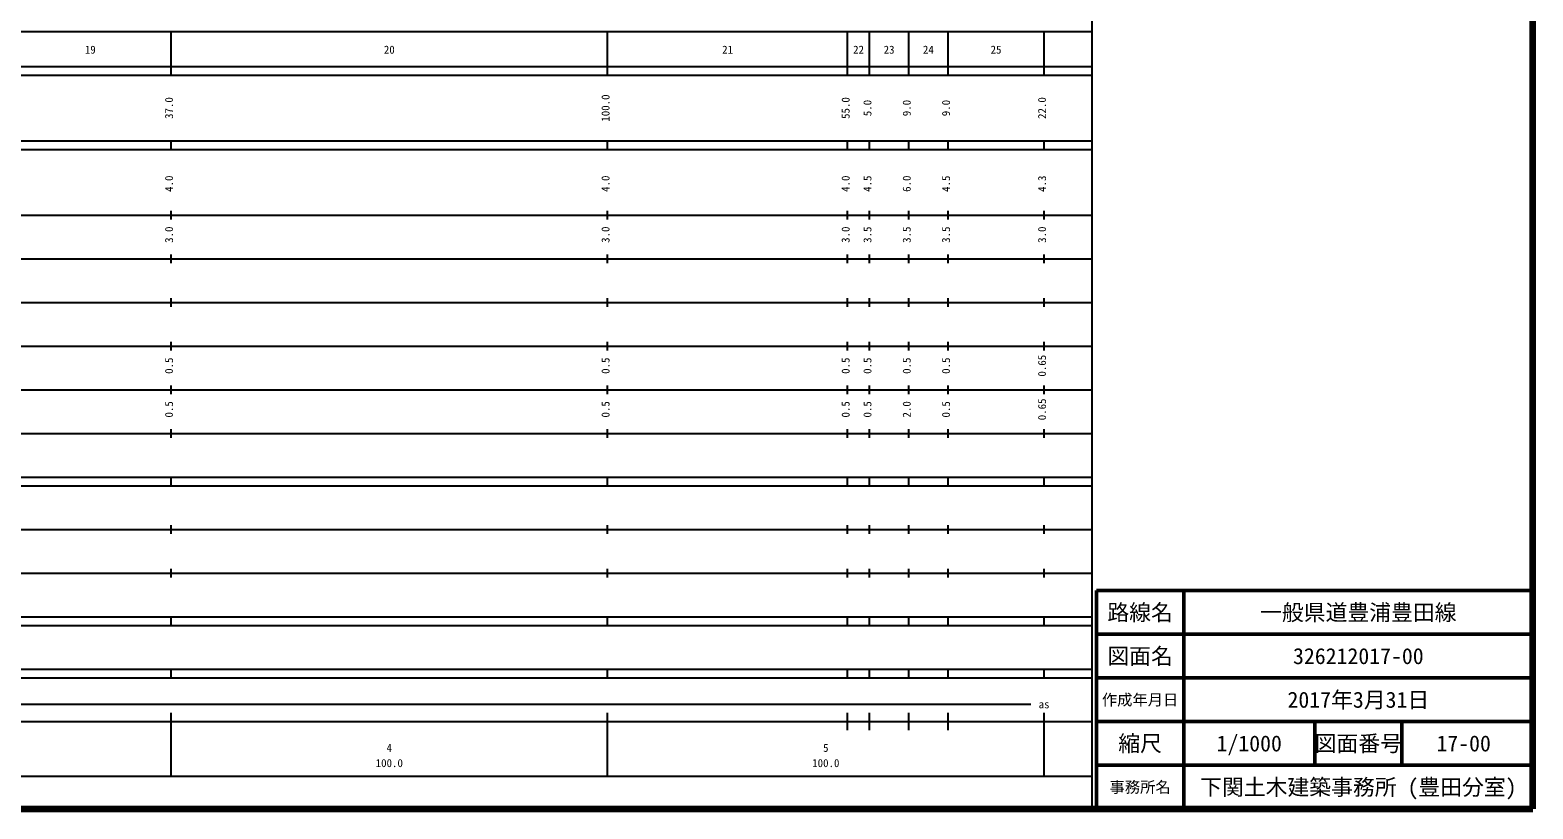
# Model space of a CAD drawing. Units: millimetres on the paper, enlarged 1000 times. Extents: x 40000 to 680000, y 20000 to 380000.
# Drawn here: x 335699 to 680000, y 20000 to 198357 of the extents above; entities that cross this region are included whole.
import ezdxf
from ezdxf.enums import TextEntityAlignment as Align

# ---------------------------------------------------------------- set-up
doc = ezdxf.new("R2010")
doc.units = ezdxf.units.MM
doc.header["$LTSCALE"] = 1000
for name, color, linetype, lineweight in [('M-TTL', 2, 'Continuous', 140), ('M-TTL-BAND', 7, 'Continuous', 25), ('M-TTL-FRAM', 2, 'Continuous', 50), ('M-TTL-LINE', 7, 'Continuous', 50)]:
    doc.layers.add(name, color=color, linetype=linetype, lineweight=lineweight)
doc.layers.add('M-TTL-TXT', color=7, linetype='Continuous')
doc.styles.add('ＭＳ ゴシック', font='')
doc.styles.get('ＭＳ ゴシック').set_extended_font_data('MS Gothic')

msp = doc.modelspace()

# ---------------------------------------------------------------- linework, layer by layer
at = {"layer": 'M-TTL'}
for p, q in [((680000, 20000), (680000, 380000)), ((40000, 20000), (680000, 20000))]:
    msp.add_line(p, q, dxfattribs=at)
at = {"layer": 'M-TTL-BAND'}
for p, q in [((579000, 20000), (579000, 370000)), ((68000, 198000), (579000, 198000)), ((368000, 188000), (368000, 198000)), ((468000, 188000), (468000, 198000)), ((523000, 188000), (523000, 198000)), ((528000, 188000), (528000, 198000)), ((537000, 188000), (537000, 198000)), ((546000, 188000), (546000, 198000)), ((568000, 188000), (568000, 198000)), ((40000, 190000), (579000, 190000)), ((40000, 188000), (579000, 188000)), ((40000, 173000), (579000, 173000)), ((368000, 171000), (368000, 173000)), ((468000, 171000), (468000, 173000)), ((523000, 171000), (523000, 173000)), ((528000, 171000), (528000, 173000)), ((537000, 171000), (537000, 173000)), ((546000, 171000), (546000, 173000)), ((568000, 171000), (568000, 173000)), ((40000, 171000), (579000, 171000)), ((40000, 156000), (579000, 156000)), ((368000, 155000), (368000, 157000)), ((468000, 155000), (468000, 157000)), ((523000, 155000), (523000, 157000)), ((528000, 155000), (528000, 157000)), ((537000, 155000), (537000, 157000)), ((546000, 155000), (546000, 157000)), ((568000, 155000), (568000, 157000)), ((46000, 146000), (579000, 146000)), ((368000, 145000), (368000, 147000)), ((468000, 145000), (468000, 147000)), ((523000, 145000), (523000, 147000)), ((528000, 145000), (528000, 147000)), ((537000, 145000), (537000, 147000)), ((546000, 145000), (546000, 147000)), ((568000, 145000), (568000, 147000)), ((52000, 136000), (579000, 136000)), ((368000, 135000), (368000, 137000)), ((468000, 135000), (468000, 137000)), ((523000, 135000), (523000, 137000)), ((528000, 135000), (528000, 137000)), ((537000, 135000), (537000, 137000)), ((546000, 135000), (546000, 137000)), ((568000, 135000), (568000, 137000)), ((46000, 126000), (579000, 126000)), ((368000, 125000), (368000, 127000)), ((468000, 125000), (468000, 127000)), ((523000, 125000), (523000, 127000)), ((528000, 125000), (528000, 127000)), ((537000, 125000), (537000, 127000)), ((546000, 125000), (546000, 127000)), ((568000, 125000), (568000, 127000)), ((52000, 116000), (579000, 116000)), ((368000, 115000), (368000, 117000)), ((468000, 115000), (468000, 117000)), ((523000, 115000), (523000, 117000)), ((528000, 115000), (528000, 117000)), ((537000, 115000), (537000, 117000)), ((546000, 115000), (546000, 117000)), ((568000, 115000), (568000, 117000)), ((368000, 105000), (368000, 107000)), ((468000, 105000), (468000, 107000)), ((523000, 105000), (523000, 107000)), ((528000, 105000), (528000, 107000)), ((537000, 105000), (537000, 107000)), ((546000, 105000), (546000, 107000)), ((568000, 105000), (568000, 107000)), ((46000, 106000), (579000, 106000)), ((40000, 96000), (579000, 96000)), ((40000, 94000), (579000, 94000)), ((368000, 94000), (368000, 96000)), ((468000, 94000), (468000, 96000)), ((523000, 94000), (523000, 96000)), ((528000, 94000), (528000, 96000)), ((537000, 94000), (537000, 96000)), ((546000, 94000), (546000, 96000)), ((568000, 94000), (568000, 96000)), ((49000, 84000), (579000, 84000)), ((368000, 83000), (368000, 85000)), ((468000, 83000), (468000, 85000)), ((523000, 83000), (523000, 85000)), ((528000, 83000), (528000, 85000)), ((537000, 83000), (537000, 85000)), ((546000, 83000), (546000, 85000)), ((568000, 83000), (568000, 85000)), ((40000, 74000), (579000, 74000)), ((368000, 73000), (368000, 75000)), ((468000, 73000), (468000, 75000)), ((523000, 73000), (523000, 75000)), ((528000, 73000), (528000, 75000)), ((537000, 73000), (537000, 75000)), ((546000, 73000), (546000, 75000)), ((568000, 73000), (568000, 75000)), ((40000, 64000), (579000, 64000)), ((40000, 62000), (579000, 62000)), ((368000, 62000), (368000, 64000)), ((468000, 62000), (468000, 64000)), ((523000, 62000), (523000, 64000)), ((528000, 62000), (528000, 64000)), ((537000, 62000), (537000, 64000)), ((546000, 62000), (546000, 64000)), ((568000, 62000), (568000, 64000)), ((40000, 52000), (579000, 52000)), ((368000, 50000), (368000, 52000)), ((468000, 50000), (468000, 52000)), ((523000, 50000), (523000, 52000)), ((528000, 50000), (528000, 52000)), ((537000, 50000), (537000, 52000)), ((546000, 50000), (546000, 52000)), ((568000, 50000), (568000, 52000)), ((40000, 50000), (579000, 50000)), ((71000, 44000), (565000, 44000)), ((368000, 27500), (368000, 42000)), ((468000, 27500), (468000, 42000)), ((523000, 38000), (523000, 42000)), ((528000, 38000), (528000, 42000)), ((537000, 38000), (537000, 42000)), ((546000, 38000), (546000, 42000)), ((568000, 27500), (568000, 42000)), ((40000, 40000), (579000, 40000)), ((68000, 27500), (579000, 27500))]:
    msp.add_line(p, q, dxfattribs=at)
at = {"layer": 'M-TTL-FRAM'}
for p, q in [((680000, 70000), (580000, 70000)), ((580000, 70000), (580000, 20000))]:
    msp.add_line(p, q, dxfattribs=at)
at = {"layer": 'M-TTL-LINE'}
for p, q in [((600000, 70000), (600000, 20000)), ((680000, 60000), (580000, 60000)), ((680000, 50000), (580000, 50000)), ((680000, 40000), (580000, 40000)), ((630000, 40000), (630000, 30000)), ((650000, 40000), (650000, 30000)), ((680000, 30000), (580000, 30000))]:
    msp.add_line(p, q, dxfattribs=at)

# ---------------------------------------------------------------- texts
at = {"layer": 'M-TTL-BAND', "style": 'ＭＳ ゴシック'}
for s, p in [('19', (349500, 192405)), ('20', (418000, 192405)), ('21', (495500, 192405)), ('22', (525500, 192405)), ('23', (532500, 192405)), ('24', (541500, 192405)), ('25', (557000, 192405)), ('as', (568000, 42500)), ('4', (418000, 32523)), ('5', (518000, 32523)), ('100.0', (418000, 29033)), ('100.0', (518000, 29033))]:
    msp.add_text(s, height=1833, dxfattribs=at).set_placement(p, align=Align.BOTTOM_CENTER)
for s, p in [('37.0', (369000, 180500)), ('100.0', (469000, 180500)), ('55.0', (524000, 180500)), ('22.0', (569000, 180500)), ('5.0', (529000, 180500)), ('9.0', (538000, 180500)), ('9.0', (547000, 180500)), ('4.0', (369000, 163174)), ('4.0', (469000, 163174)), ('4.0', (524000, 163174)), ('4.5', (529000, 163174)), ('6.0', (538000, 163174)), ('4.5', (547000, 163174)), ('4.3', (569000, 163174)), ('3.0', (369000, 151500)), ('3.0', (469000, 151500)), ('3.0', (524000, 151500)), ('3.5', (529000, 151500)), ('3.5', (538000, 151500)), ('3.5', (547000, 151500)), ('3.0', (569000, 151500)), ('0.5', (369000, 121500)), ('0.5', (469000, 121500)), ('0.5', (524000, 121500)), ('0.5', (529000, 121500)), ('0.5', (538000, 121500)), ('0.5', (547000, 121500)), ('0.65', (569000, 121500)), ('0.65', (569000, 111500)), ('0.5', (369000, 111500)), ('0.5', (469000, 111500)), ('0.5', (524000, 111500)), ('0.5', (529000, 111500)), ('2.0', (538000, 111500)), ('0.5', (547000, 111500))]:
    msp.add_text(s, height=1833, rotation=90, dxfattribs=at).set_placement(p, align=Align.BOTTOM_CENTER)
at = {"layer": 'M-TTL-TXT', "style": 'ＭＳ ゴシック'}
for s, height, p in [('路線名', 3666, (590000, 65000)), ('路線名', 3666, (590000, 65000)), ('一般県道豊浦豊田線', 3666, (640000, 65000)), ('図面名', 3666, (590000, 55000)), ('図面名', 3666, (590000, 55000)), ('326212017-00', 3666, (640000, 55000)), ('作成年月日', 2566, (590000, 45000)), ('作成年月日', 2566, (590000, 45000)), ('2017年3月31日', 3666, (640000, 45000)), ('縮尺', 3666, (590000, 35000)), ('縮尺', 3666, (590000, 35000)), ('1/1000', 3666, (615000, 35000)), ('図面番号', 3666, (640000, 35000)), ('図面番号', 3666, (640000, 35000)), ('17-00', 3666, (664125, 35000)), ('事務所名', 2566, (590000, 25000)), ('事務所名', 2566, (590000, 25000)), ('下関土木建築事務所 (豊田分室)', 3666, (640000, 25000))]:
    msp.add_text(s, height=height, dxfattribs=at).set_placement(p, align=Align.MIDDLE_CENTER)

doc.saveas('drawing.dxf')
